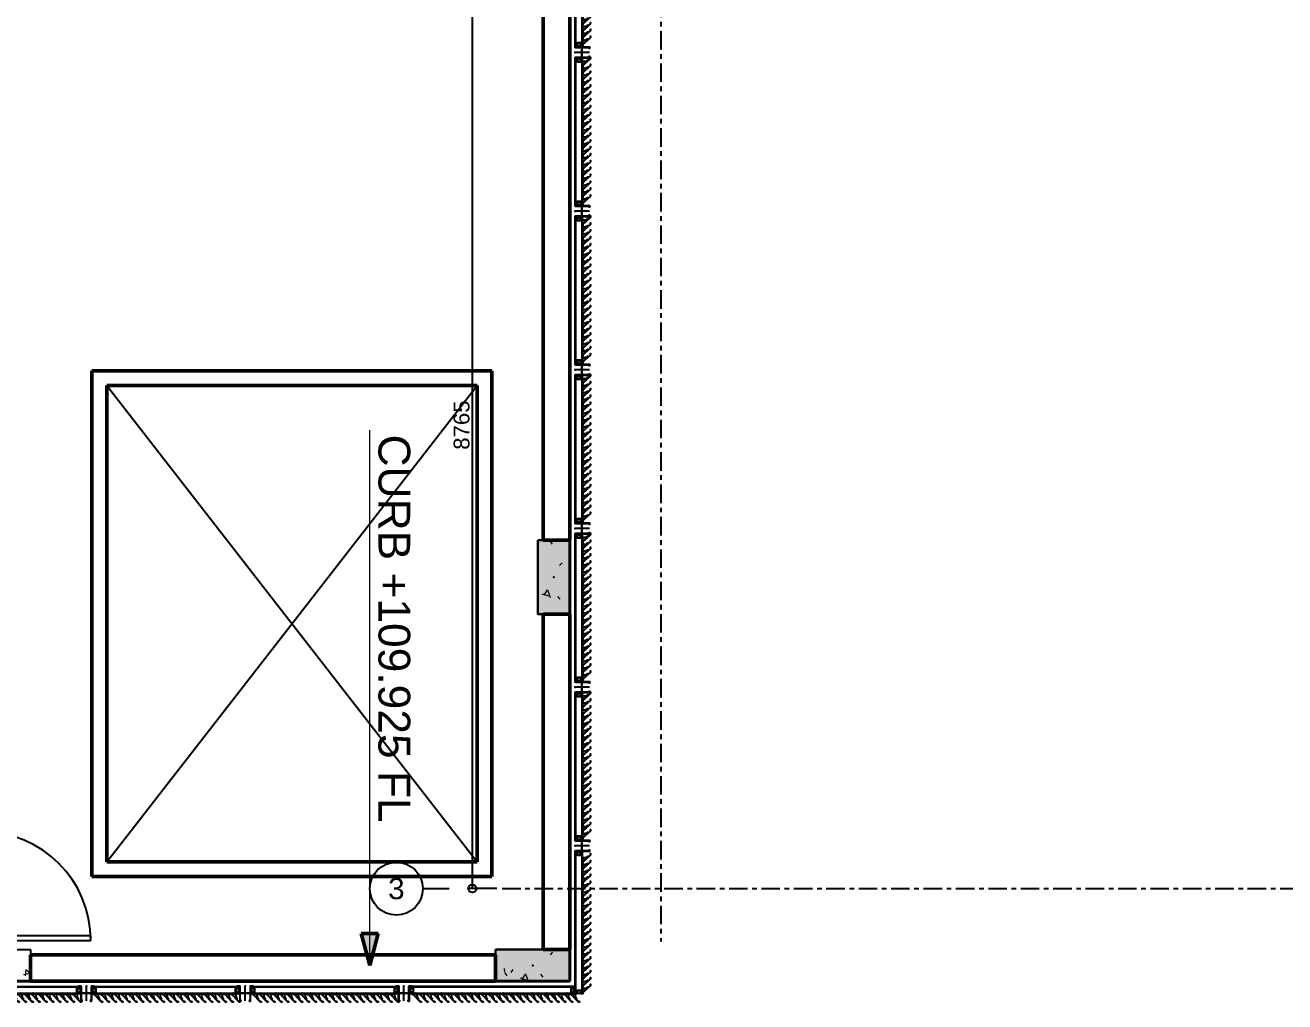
# Model space of a CAD drawing. Header units: millimetres. Extents: x -1379 to 1385823, y -4884429 to 548763.
# Drawn here: x 727274 to 739176, y -2321104 to -2311871 of the extents above; entities that cross this region are included whole.
import ezdxf
from ezdxf.enums import TextEntityAlignment as Align

# ---------------------------------------------------------------- set-up
doc = ezdxf.new("R2010")
doc.units = ezdxf.units.MM
doc.set_wipeout_variables(frame=1)
doc.linetypes.add('CENTER', pattern=[50.8, 31.75, -6.35, 6.35, -6.35])
doc.linetypes.add('TA_GL_000.70000', pattern=[1.925, 0.7, -0.175, 0.175, -0.175, 0.7])
for name, color, linetype in [('000 - 0_SYM_DWG_GRID-BUBBLE_MAIN_COLOR_6', 7, 'Continuous'), ('000 - 0_SYM_DWG_GRIDLINE_MAIN_COLOR_251', 7, 'Continuous'), ('000 - 0_SYM_DWG_SLOPE-SYM_TEXT_COLOR_3', 7, 'Continuous'), ('000 - CONCRETE_COL_CUT_COLOR_5', 7, 'Continuous'), ('000 - CONCRETE_COL_HATCH_', 7, 'Continuous'), ('000 - CONCRETE_EX_BUILDING_MAIN_COLOR_1', 7, 'Continuous'), ('000 - CONCRETE_PRECAST_CUT_COLOR_4', 7, 'Continuous'), ('000 - D I M', 7, 'Continuous'), ('000 - EXISTING_COLUMN_CUT_COLOR_5', 7, 'Continuous'), ('000 - GRID', 7, 'CENTER'), ('010 - ASPG_ACCESSORIES_MAIN_COLOR_1', 7, 'Continuous'), ('010 - ASPG_EXTR_DEF_SUB', 7, 'Continuous'), ('010 - ASPG_EXTR_MAIN_COLOR_2', 7, 'Continuous'), ('010 - ASPG_FASTERN_DEF_SUB', 7, 'Continuous'), ('010 - ASPG_FRAMING_CUT_COLOR_4', 7, 'Continuous'), ('010 - ASPG_FRAMING_DEF_SUB', 7, 'Continuous'), ('010 - ASPG_FRAMING_HATCH_', 7, 'Continuous'), ('010 - ASPG_FRAMING_MAIN_COLOR_2', 7, 'Continuous'), ('010 - ASPG_FRAMING_SUB_COLOR_2', 7, 'Continuous'), ('010 - ASPG_FRAMING_WIPEOUT_', 7, 'Continuous'), ('BOLT & SCREW', 7, 'Continuous'), ('Center Line', 7, 'CENTER')]:
    doc.layers.add(name, color=color, linetype=linetype)
for name, color, linetype, lineweight in [('12-GRID', 7, 'CENTER', 13), ('_ _ A-DETL-OPENING', 7, 'Continuous', 25), ('A-COLS-E', 7, 'Continuous', 35), ('A-DOOR-E', 7, 'Continuous', 35), ('A-FLOR-E', 7, 'Continuous', 35), ('G-ANNO-SPOR', 7, 'Continuous', 9), ('SCREW', 7, 'Continuous', 5), ('WALL-E', 7, 'Continuous', 50)]:
    doc.layers.add(name, color=color, linetype=linetype, lineweight=lineweight)
doc.styles.add('ARIAL', font='arial.ttf')
doc.styles.add('Arial_2', font='arial.ttf', dxfattribs={"height": 3})
doc.styles.add('FAMELINE_FOR_CKST', font='arial.ttf')
doc.styles.add('TA', font='', dxfattribs={"height": 4.5})
doc.styles.get('TA').set_extended_font_data('Cordia New')
doc.dimstyles.new('FAMELINE-CKST_C-C', dxfattribs={"dimtxt": 0.3, "dimasz": 0.15, "dimexe": 0.1, "dimexo": 0.1, "dimgap": 0.05, "dimtad": 1, "dimzin": 0, "dimdsep": 46, "dimtxsty": 'FAMELINE_FOR_CKST', "dimblk": 'ORIGIN', "dimblk1": 'ORIGIN', "dimblk2": 'ORIGIN', "dimsah": 1, "dimcen": 0.1, "dimdle": 0.1, "dimclrd": 7, "dimclre": 7, "dimclrt": 7, "dimadec": 0, "dimazin": 0, "dimtfac": 1, "dimtix": 1, "dimtmove": 2, "dimatfit": 3, "dimfxl": 1, "dimtolj": 1, "dimtzin": 0, "dimlwd": -1, "dimlwe": -1, "dimarcsym": 0})
pattern_1 = [(270, (1257419.24324, -520041.6224), (0.65495992507, -1.1344238721), [0.7562825814, -1.5125651628]), (30, (1257419.24324, -520041.6224), (0.65495992936, 1.1344238696), [0.7562825814, -1.5125651628]), (330, (1257419.24324, -520041.6224), (1.30991985442, -2.48e-09), [-1.5125651628, 0.7562825814])]
pattern_2 = [(315, (1257419.4929, -520021.6224), (1.3369313545, 1.3369313545), []), (45, (1257419.4929, -520021.6224), (-1.3369313545, 1.3369313545), [])]
pattern_3 = [(270, (1257419.4425, -520043.9224), (0.65495992507, -1.1344238721), [0.7562825814, -1.5125651628]), (30, (1257419.4425, -520043.9224), (0.65495992936, 1.1344238696), [0.7562825814, -1.5125651628]), (330, (1257419.4425, -520043.9224), (1.30991985442, -2.48e-09), [-1.5125651628, 0.7562825814])]
pattern_4 = [(315, (1257419.1929, -520023.9224), (1.3369313545, 1.3369313545), []), (45, (1257419.1929, -520023.9224), (-1.3369313545, 1.3369313545), [])]

# ---------------------------------------------------------------- blocks, each defined once
blk = doc.blocks.new('DPA_Rectangular - 300 x 700mm-V4-IV01 - LOWER ROOF LEVEL PLAN')
at = {"layer": '000 - CONCRETE_COL_CUT_COLOR_5', "lineweight": 9}
h = blk.add_hatch(dxfattribs=at)
h.set_pattern_fill('FP_5', style=0, pattern_type=2)
h.set_pattern_definition([(140, (-2307850.5, -229406.46), (63.75582, 728.7365), [76.2, -838.2]), (85, (-2307850.5, -229406.5), (-764.2276, -140.97162), [60.96, -670.56]), (190.451, (-2307845.2, -229345.74), (-700.46675, 587.77), [64.76, -712.36]), (136.184, (-2308053.7, -229406.5), (168.17096, 1084.31624), [114.3, -1257.3]), (186.636, (-2308039.7, -229316.1), (-989.70985, 949.6099), [97.14, -1068.54]), (81.184, (-2308053.7, -229406.5), (-989.70115, 949.62055), [91.44, -1005.84]), (111, (-2308002.9, -229304.86), (409.06057, 606.45787), [76.2, -838.2]), (56, (-2308002.9, -229304.9), (-736.75292, 247.20834), [60.96, -670.56]), (161.451, (-2307968.8, -229254.3), (-327.68547, 853.66825), [64.76, -712.36]), (127.5, (-2307850.48, -229406.46), (-338.22012, 12.354693), [33.528, -628.904, 33.528, -1320.292]), (127.5, (-2307850.48, -229406.46), (-338.22012, 12.354693), [-695.96, -647.192, 33.528, -639.572]), (97.5, (-2307850.48, -229406.46), (-400.722127, 267.278874), [33.528, -354.584, 33.528, -870.204]), (97.5, (-2307850.48, -229406.46), (-400.722127, 267.278874), [-421.64, -613.664, 33.528, -223.012]), (57.5, (-2307850.48, -229633.03), (22.915345, 542.36333), [33.528, -220.472, 33.528, -1810.512]), (57.5, (-2307850.48, -229633.03), (22.915345, 542.36333), [-287.528, -758.952, 33.528, -1018.032]), (47.5, (-2307850.5, -229734.63), (-101.70711, 592.51696), [33.528, -296.672, 33.528, -1239.52]), (47.5, (-2307850.5, -229734.63), (-101.70711, 592.51696), [-363.728, -492.76, 33.528, -713.232])])
h.paths.add_polyline_path([(150, 350), (-150, 350), (-150, -350), (150, -350)])
at = {"layer": '000 - CONCRETE_COL_CUT_COLOR_5', "color": 7}
for p, q in [((-150, 350), (150, 350)), ((-150, -350), (-150, 350)), ((150, 350), (150, -350)), ((150, -350), (-150, -350))]:
    blk.add_line(p, q, dxfattribs=at)
blk = doc.blocks.new('DPA_DR-SG-SW-HR - D4_1100x2150 mm-5618247-IV01 - LOWER ROOF LEVEL PLAN')
at = {"layer": '000 - CONCRETE_EX_BUILDING_MAIN_COLOR_1', "color": 7}
for p, q in [((472, 1106.35), (472, 76.35)), ((515, 1106.35), (472, 1106.35)), ((515, 76.35), (515, 1106.35)), ((-515, 76.35), (-550, 76.35)), ((-550, 76.35), (-550, -23.65)), ((-515, 33.35), (-515, 76.35)), ((-500, 33.35), (-515, 33.35)), ((-500, -23.65), (-500, 33.35)), ((472, 76.35), (515, 76.35)), ((515, 33.35), (500, 33.35)), ((500, 33.35), (500, -23.65)), ((515, 76.35), (515, 33.35)), ((550, 76.35), (515, 76.35)), ((550, -23.65), (550, 76.35)), ((-550, -23.65), (-500, -23.65)), ((500, -23.65), (550, -23.65))]:
    blk.add_line(p, q, dxfattribs=at)
at = {"layer": '000 - CONCRETE_EX_BUILDING_MAIN_COLOR_1', "color": 7, "lineweight": 35}
for p, q in [((-550, -23.65), (-550, 76.35)), ((-550, 76.35), (-515, 76.35)), ((-515, 76.35), (-515, 33.35)), ((-515, 33.35), (-500, 33.35)), ((-500, 33.35), (-500, -23.65)), ((500, -23.65), (500, 33.35)), ((500, 33.35), (515, 33.35)), ((515, 33.35), (515, 76.35)), ((515, 76.35), (550, 76.35)), ((550, 76.35), (550, -23.65)), ((-500, -23.65), (-550, -23.65)), ((550, -23.65), (500, -23.65))]:
    blk.add_line(p, q, dxfattribs=at)
at = {"layer": '000 - CONCRETE_EX_BUILDING_MAIN_COLOR_1', "color": 7}
blk.add_arc((515, 76.35), 1030, 90, 180, dxfattribs=at)
blk = doc.blocks.new('DPA_Rectangular - 300 x 700mm-V8-IV01 - LOWER ROOF LEVEL PLAN')
at = {"layer": '000 - CONCRETE_COL_CUT_COLOR_5', "lineweight": 9}
h = blk.add_hatch(dxfattribs=at)
h.set_pattern_fill('FP_9', style=0, pattern_type=2)
h.set_pattern_definition([(50, (-233076.46, 2313145.5), (728.7365, -63.75582), [76.2, -838.2]), (355, (-233076.5, 2313145.5), (-140.97162, 764.2276), [60.96, -670.56]), (100.451, (-233015.74, 2313140.2), (587.77, 700.46675), [64.76, -712.36]), (46.184, (-233076.5, 2313348.7), (1084.31624, -168.17096), [114.3, -1257.3]), (96.636, (-232986.1, 2313334.7), (949.6099, 989.70985), [97.14, -1068.54]), (351.184, (-233076.5, 2313348.7), (949.62055, 989.70115), [91.44, -1005.84]), (21, (-232974.86, 2313297.9), (606.45787, -409.06057), [76.2, -838.2]), (326, (-232974.9, 2313297.9), (247.20834, 736.75292), [60.96, -670.56]), (71.451, (-232924.3, 2313263.8), (853.66825, 327.68547), [64.76, -712.36]), (37.5, (-233076.46, 2313145.48), (12.354693, 338.22012), [33.528, -628.904, 33.528, -1320.292]), (37.5, (-233076.46, 2313145.48), (12.354693, 338.22012), [-695.96, -647.192, 33.528, -639.572]), (7.5, (-233076.46, 2313145.48), (267.278874, 400.722127), [33.528, -354.584, 33.528, -870.204]), (7.5, (-233076.46, 2313145.48), (267.278874, 400.722127), [-421.64, -613.664, 33.528, -223.012]), (327.5, (-233303.03, 2313145.48), (542.36333, -22.915345), [33.528, -220.472, 33.528, -1810.512]), (327.5, (-233303.03, 2313145.48), (542.36333, -22.915345), [-287.528, -758.952, 33.528, -1018.032]), (317.5, (-233404.63, 2313145.5), (592.51696, 101.70711), [33.528, -296.672, 33.528, -1239.52]), (317.5, (-233404.63, 2313145.5), (592.51696, 101.70711), [-363.728, -492.76, 33.528, -713.232])])
h.paths.add_polyline_path([(150, -350), (150, 350), (-150, 350), (-150, -350)])
at = {"layer": '000 - CONCRETE_COL_CUT_COLOR_5', "color": 7}
for p, q in [((-150, 350), (150, 350)), ((-150, -350), (-150, 350)), ((150, 350), (150, -350)), ((150, -350), (-150, -350))]:
    blk.add_line(p, q, dxfattribs=at)
blk = doc.blocks.new('DPA_Rectangular - 300 x 700mm-V9-IV01 - LOWER ROOF LEVEL PLAN')
at = {"layer": '000 - CONCRETE_COL_CUT_COLOR_5', "lineweight": 9}
h = blk.add_hatch(dxfattribs=at)
h.set_pattern_fill('FP_10', style=0, pattern_type=2)
h.set_pattern_definition([(50, (-233076.46, 2308050.5), (728.7365, -63.75582), [76.2, -838.2]), (355, (-233076.5, 2308050.5), (-140.97162, 764.2276), [60.96, -670.56]), (100.451, (-233015.74, 2308045.2), (587.77, 700.46675), [64.76, -712.36]), (46.184, (-233076.5, 2308253.7), (1084.31624, -168.17096), [114.3, -1257.3]), (96.636, (-232986.1, 2308239.7), (949.6099, 989.70985), [97.14, -1068.54]), (351.184, (-233076.5, 2308253.7), (949.62055, 989.70115), [91.44, -1005.84]), (21, (-232974.86, 2308202.9), (606.45787, -409.06057), [76.2, -838.2]), (326, (-232974.9, 2308202.9), (247.20834, 736.75292), [60.96, -670.56]), (71.451, (-232924.3, 2308168.8), (853.66825, 327.68547), [64.76, -712.36]), (37.5, (-233076.46, 2308050.48), (12.354693, 338.22012), [33.528, -628.904, 33.528, -1320.292]), (37.5, (-233076.46, 2308050.48), (12.354693, 338.22012), [-695.96, -647.192, 33.528, -639.572]), (7.5, (-233076.46, 2308050.48), (267.278874, 400.722127), [33.528, -354.584, 33.528, -870.204]), (7.5, (-233076.46, 2308050.48), (267.278874, 400.722127), [-421.64, -613.664, 33.528, -223.012]), (327.5, (-233303.03, 2308050.48), (542.36333, -22.915345), [33.528, -220.472, 33.528, -1810.512]), (327.5, (-233303.03, 2308050.48), (542.36333, -22.915345), [-287.528, -758.952, 33.528, -1018.032]), (317.5, (-233404.63, 2308050.5), (592.51696, 101.70711), [33.528, -296.672, 33.528, -1239.52]), (317.5, (-233404.63, 2308050.5), (592.51696, 101.70711), [-363.728, -492.76, 33.528, -713.232])])
h.paths.add_polyline_path([(150, -350), (150, 350), (-150, 350), (-150, -350)])
at = {"layer": '000 - CONCRETE_COL_CUT_COLOR_5', "color": 7}
for p, q in [((-150, 350), (150, 350)), ((-150, -350), (-150, 350)), ((150, 350), (150, -350)), ((150, -350), (-150, -350))]:
    blk.add_line(p, q, dxfattribs=at)
blk = doc.blocks.new('*U2581')
at = {"layer": '000 - CONCRETE_COL_HATCH_'}
h = blk.add_hatch(dxfattribs=at)
h.set_pattern_fill('AR-CONC', scale=0.5)
h.set_pattern_definition([(50, (-3e-14, -2e-14), (3.5863, -0.31376), [0.375, -4.125]), (355, (-3e-14, -2e-14), (-0.693757, 3.76096), [0.3, -3.3]), (100.4514, (0.299, -0.026), (2.892544, 3.4472), [0.3187, -3.50571]), (46.1842, (-3e-14, 1), (5.336207, -0.827596), [0.5625, -6.1875]), (96.6356, (0.4447, 0.931), (4.67331, 4.87059), [0.47805, -5.25857]), (351.1842, (-3e-14, 1), (4.67331, 4.87059), [0.45, -4.95]), (21, (0.5, 0.75), (2.984535, -2.013094), [0.375, -4.125]), (326, (0.5, 0.75), (1.216577, 3.62575), [0.3, -3.3]), (71.4514, (0.7487, 0.5822), (4.201112, 1.612656), [0.3187, -3.50571]), (37.5, (-3e-14, -2e-14), (0.0607993, 1.6644693), [0, -3.26, 0, -3.35, 0, -3.3125]), (7.5, (-3e-14, -2e-14), (1.315348, 1.9720586), [0, -1.91, 0, -3.185, 0, -1.2625]), (327.5, (-1.115, -2e-14), (2.669112, -0.1127744), [0, -1.25, 0, -3.9, 0, -5.175]), (317.5, (-1.615, -2e-14), (2.915931, 0.500525), [0, -1.625, 0, -2.59, 0, -3.675])])
h.paths.add_polyline_path([(-150, -350), (150, -350), (150, 350), (-150, 350)])
at = {"color": 7}
blk.add_point((0, 0), dxfattribs=at)
at = {"layer": '000 - EXISTING_COLUMN_CUT_COLOR_5', "color": 7}
blk.add_lwpolyline([(-150, -350), (150, -350), (150, 350), (-150, 350)], close=True, dxfattribs=at)
blk = doc.blocks.new('*U2582')
at = {"layer": '000 - CONCRETE_COL_HATCH_'}
h = blk.add_hatch(dxfattribs=at)
h.set_pattern_fill('AR-CONC', scale=0.5)
h.set_pattern_definition([(50, (0, 6e-15), (3.5863, -0.31376), [0.375, -4.125]), (355, (0, 6e-15), (-0.693757, 3.76096), [0.3, -3.3]), (100.4514, (0.299, -0.026), (2.892544, 3.4472), [0.3187, -3.50571]), (46.1842, (0, 1), (5.336207, -0.827596), [0.5625, -6.1875]), (96.6356, (0.4447, 0.931), (4.67331, 4.87059), [0.47805, -5.25857]), (351.1842, (0, 1), (4.67331, 4.87059), [0.45, -4.95]), (21, (0.5, 0.75), (2.984535, -2.013094), [0.375, -4.125]), (326, (0.5, 0.75), (1.216577, 3.62575), [0.3, -3.3]), (71.4514, (0.7487, 0.5822), (4.201112, 1.612656), [0.3187, -3.50571]), (37.5, (0, 6e-15), (0.0607993, 1.6644693), [0, -3.26, 0, -3.35, 0, -3.3125]), (7.5, (0, 6e-15), (1.315348, 1.9720586), [0, -1.91, 0, -3.185, 0, -1.2625]), (327.5, (-1.115, 6e-15), (2.669112, -0.1127744), [0, -1.25, 0, -3.9, 0, -5.175]), (317.5, (-1.615, 6e-15), (2.915931, 0.500525), [0, -1.625, 0, -2.59, 0, -3.675])])
h.paths.add_polyline_path([(-350, -150), (350, -150), (350, 150), (-350, 150)])
at = {"color": 7}
blk.add_point((0, 0), dxfattribs=at)
at = {"layer": '000 - EXISTING_COLUMN_CUT_COLOR_5', "color": 7}
blk.add_lwpolyline([(-350, -150), (350, -150), (350, 150), (-350, 150)], close=True, dxfattribs=at)
blk = doc.blocks.new('C-1-IV01_REV00_20260605-145550_LOPF_EX')
at = {"layer": 'G-ANNO-SPOR', "lineweight": 50}
blk.add_hatch(color=7, dxfattribs=at).paths.add_polyline_path([(16295, -2899), (15995, -2979), (15995, -2819)])
at = {"layer": '_ _ A-DETL-OPENING', "color": 7}
for p, q in [((15315, -5385), (10815, -1885)), ((10815, -5385), (15315, -1885))]:
    blk.add_line(p, q, dxfattribs=at)
at = {"layer": 'A-FLOR-E', "color": 7}
for p, q in [((365, -1010), (16445, -1010)), ((16445, -1010), (365, -1010)), ((16445, -1010), (16445, -6705)), ((16445, -6705), (16445, -1010)), ((12275, -1260), (5625, -1260)), ((16145, -1260), (12975, -1260)), ((10675, -5525), (10675, -1745)), ((10675, -1745), (15455, -1745)), ((15455, -1745), (15455, -5525)), ((16195, -6105), (16195, -1710)), ((15315, -1885), (10815, -1885)), ((10815, -1885), (10815, -5385)), ((10815, -1885), (15315, -1885)), ((10815, -5385), (10815, -1885)), ((15315, -5385), (15315, -1885)), ((15315, -1885), (15315, -5385)), ((10815, -5385), (15315, -5385)), ((15315, -5385), (10815, -5385)), ((15455, -5525), (10675, -5525))]:
    blk.add_line(p, q, dxfattribs=at)
at = {"layer": 'G-ANNO-SPOR', "color": 7, "lineweight": 50}
for p, q in [((15995, -2979), (15995, -2819)), ((15995, -2819), (16295, -2899)), ((16295, -2899), (15995, -2979))]:
    blk.add_line(p, q, dxfattribs=at)
at = {"layer": 'G-ANNO-SPOR', "color": 7}
blk.add_line((16295, -2899), (11235, -2899), dxfattribs=at)
at = {"layer": 'WALL-E', "color": 7}
for p, q in [((12275, -1010), (5625, -1010)), ((5625, -1010), (12275, -1010)), ((12275, -1010), (12275, -1260)), ((12275, -1260), (12275, -1010)), ((16145, -1010), (12975, -1010)), ((12975, -1010), (16145, -1010)), ((12975, -1260), (12975, -1010)), ((12975, -1260), (12975, -1010)), ((16145, -1010), (16145, -1260)), ((16145, -1260), (16145, -1010)), ((12275, -1260), (5625, -1260)), ((5625, -1260), (12275, -1260)), ((16145, -1260), (12975, -1260)), ((12975, -1260), (16145, -1260)), ((10675, -1745), (10675, -5525)), ((10675, -5525), (10675, -1745)), ((10675, -1745), (10815, -1745)), ((10815, -1745), (10675, -1745)), ((15455, -1745), (10815, -1745)), ((10815, -1745), (15455, -1745)), ((15455, -1745), (15455, -1885)), ((15455, -1885), (15455, -1745)), ((16195, -6105), (16195, -1710)), ((16195, -1710), (16195, -6105)), ((16195, -1710), (16445, -1710)), ((16195, -1710), (16445, -1710)), ((16445, -6105), (16445, -1710)), ((16445, -1710), (16445, -6105)), ((10815, -1885), (10815, -5385)), ((10815, -5385), (10815, -1885)), ((15315, -1885), (10815, -1885)), ((10815, -1885), (15315, -1885)), ((15315, -1885), (15315, -5385)), ((15315, -5385), (15315, -1885)), ((15455, -1885), (15455, -5525)), ((15455, -5525), (15455, -1885)), ((15315, -5385), (10815, -5385)), ((10815, -5385), (15315, -5385)), ((10815, -5525), (10675, -5525)), ((10675, -5525), (10815, -5525)), ((15315, -5525), (10815, -5525)), ((10815, -5525), (15315, -5525)), ((15455, -5525), (15315, -5525)), ((15315, -5525), (15455, -5525)), ((16445, -6105), (16195, -6105)), ((16195, -6105), (16445, -6105))]:
    blk.add_line(p, q, dxfattribs=at)
at = {"layer": '000 - CONCRETE_PRECAST_CUT_COLOR_4', "color": 7}
for name, p in [('*U2582', (12625, -1160)), ('*U2581', (16295, -1360))]:
    blk.add_blockref(name, p, dxfattribs=at)
at = {"layer": 'A-COLS-E', "color": 7, "rotation": 270}
blk.add_blockref('DPA_Rectangular - 300 x 700mm-V4-IV01 - LOWER ROOF LEVEL PLAN', (12625, -1160), dxfattribs=at)
at = {"layer": 'A-COLS-E', "color": 7}
for name, p in [('DPA_Rectangular - 300 x 700mm-V9-IV01 - LOWER ROOF LEVEL PLAN', (16295, -1360)), ('DPA_Rectangular - 300 x 700mm-V8-IV01 - LOWER ROOF LEVEL PLAN', (16295, -6455))]:
    blk.add_blockref(name, p, dxfattribs=at)
at = {"layer": 'A-DOOR-E', "color": 7}
blk.add_blockref('DPA_DR-SG-SW-HR - D4_1100x2150 mm-5618247-IV01 - LOWER ROOF LEVEL PLAN', (15545, -6641), dxfattribs=at)
at = {"layer": 'G-ANNO-SPOR', "color": 7, "insert": (14946, -2517), "char_height": 300, "width": 4381.48, "attachment_point": 3, "line_spacing_factor": 0.941778, "style": 'Arial_2'}
blk.add_mtext('CURB +109.925 FL', dxfattribs=at)
blk = doc.blocks.new('*U3530')
at = {"layer": '12-GRID', "color": 7, "linetype": 'CENTER'}
for p, q in [((0, -6), (0, 2)), ((-4, -2), (4, -2))]:
    blk.add_line(p, q, dxfattribs=at)
at = {"layer": 'BOLT & SCREW', "color": 7}
for p, q in [((-1, -2), (-2, -2)), ((-1, -2), (-2, -2)), ((0, -2), (-1, -2)), ((0, -2), (-1, -2)), ((0, -1), (0, 0)), ((0, -1), (0, 0)), ((0, -2), (0, -1)), ((0, -2), (0, -1)), ((0, -2), (1, -2)), ((0, -3), (0, -2)), ((0, -2), (0, -3)), ((0, -2), (1, -2)), ((0, -3), (0, -4)), ((0, -3), (0, -4)), ((1, -2), (2, -2)), ((1, -2), (2, -2))]:
    blk.add_line(p, q, dxfattribs=at)
for points in [[(-2, -2), (-1, -2, 0.414214), (0, -1), (0, 0), (0, 0), (0, -1, 0.414214), (1, -2), (2, -2), (2, -2), (1, -2, 0.414214), (0, -3), (0, -4), (0, -4), (0, -3, 0.414214), (-1, -2), (-2, -2)], [(0, -2, -0.414214), (0, -2), (1, -2), (1, -2), (0, -2, -0.414214), (0, -2), (0, -1), (0, -1), (0, -2, -0.414214), (0, -2), (-1, -2), (-1, -2), (0, -2, -0.414214), (0, -2), (0, -3), (0, -3)]]:
    blk.add_lwpolyline(points, format="xyb", close=True, dxfattribs=at)
blk.add_circle((0, -2), 3.5, dxfattribs=at)
blk = doc.blocks.new('000_ASPG_TYP_FILES_20260218-010703_FRAME_EXTR_')
at = {"layer": '010 - ASPG_FRAMING_HATCH_'}
h = blk.add_hatch(dxfattribs=at)
h.set_pattern_fill('ANSI32', scale=0.1, angle=180)
edge = h.paths.add_edge_path()
edge.add_line((2, 16), (2, 2))
edge.add_line((2, 2), (40, 2))
edge.add_arc((40, 2), 0.3, 0, 90, ccw=False)
edge.add_line((40, 2), (40, 0))
edge.add_arc((40, 0), 0.3, -90, 0, ccw=False)
edge.add_line((40, 0), (0, 0))
edge.add_arc((0, 0), 0.3, 180, 270, ccw=False)
edge.add_line((0, 0), (0, 18))
edge.add_arc((0, 18), 0.3, 90, 180, ccw=False)
edge.add_line((0, 18), (23, 18))
edge.add_arc((23, 19), 0.5, 270, 380.2095)
edge.add_arc((26, 20), 3.35, 182.0638, 200.2095, ccw=False)
edge.add_arc((24, 20), 0.76, 2.0638, 182.0638, ccw=False)
edge.add_arc((26, 20), 1.83, 182.0638, 447.9362)
edge.add_arc((26, 22), 0.76, 87.9362, 267.9362, ccw=False)
edge.add_arc((26, 20), 3.35, 69.7905, 87.9362, ccw=False)
edge.add_arc((27, 23), 0.5, 249.7905, 360)
edge.add_line((28, 23), (28, 27))
edge.add_line((28, 27), (28, 27))
edge.add_line((28, 27), (28, 28))
edge.add_line((28, 28), (28, 39))
edge.add_line((28, 39), (28, 39))
edge.add_line((28, 39), (28, 40))
edge.add_line((28, 40), (28, 43))
edge.add_arc((27, 43), 0.5, 0, 110.2095)
edge.add_arc((26, 46), 3.35, 272.0638, 290.2095, ccw=False)
edge.add_arc((26, 44), 0.76, 92.0638, 272.0638, ccw=False)
edge.add_arc((26, 46), 1.83, 272.0638, 537.9362)
edge.add_arc((24, 47), 0.76, 177.9362, 357.9362, ccw=False)
edge.add_arc((26, 46), 3.35, 159.7905, 177.9362, ccw=False)
edge.add_arc((23, 48), 0.5, 339.7905, 450)
edge.add_line((23, 48), (0, 48))
edge.add_arc((0, 49), 0.3, 180, 270, ccw=False)
edge.add_line((0, 49), (0, 60))
edge.add_arc((0, 60), 0.3, 90, 180, ccw=False)
edge.add_line((0, 60), (5, 60))
edge.add_line((5, 60), (5, 65))
edge.add_arc((5, 65), 0.3, 90, 180, ccw=False)
edge.add_line((5, 65), (30, 65))
edge.add_line((30, 65), (30, 64))
edge.add_arc((30, 64), 0.3, -90, 0, ccw=False)
edge.add_line((30, 63), (7, 63))
edge.add_arc((7, 63), 0.3, 90, 180)
edge.add_line((7, 63), (7, 58))
edge.add_line((7, 58), (2, 58))
edge.add_arc((2, 58), 0.3, 90, 180)
edge.add_line((2, 58), (2, 51))
edge.add_arc((2, 51), 0.3, 180, 270)
edge.add_line((2, 50), (30, 50))
edge.add_arc((30, 50), 0.3, 0, 90, ccw=False)
edge.add_line((30, 50), (30, 27))
edge.add_line((30, 27), (30, 16))
edge.add_arc((30, 16), 0.3, -90, 0, ccw=False)
edge.add_line((30, 16), (2, 16))
at = {"layer": '010 - ASPG_FRAMING_CUT_COLOR_4', "color": 7}
blk.add_lwpolyline([(2, 16), (2, 2), (40, 2, -0.414214), (40, 2), (40, 0, -0.414214), (40, 0), (0, 0, -0.414214), (0, 0), (0, 18, -0.414214), (0, 18), (23, 18, 0.52173), (23, 19, -0.079342), (23, 20, -1), (24, 20, 2.296346), (26, 22, -1), (26, 23, -0.079342), (27, 23, 0.52173), (28, 23), (28, 27), (28, 27), (28, 28), (28, 39), (28, 39), (28, 40), (28, 43, 0.52173), (27, 43, -0.079342), (26, 43, -1), (26, 45, 2.296346), (24, 47, -1), (23, 47, -0.079342), (23, 48, 0.52173), (23, 48), (0, 48, -0.414214), (0, 49), (0, 60, -0.414214), (0, 60), (5, 60), (5, 65, -0.414214), (5, 65), (30, 65), (30, 64, -0.414214), (30, 63), (7, 63, 0.414214), (7, 63), (7, 58), (2, 58, 0.414214), (2, 58), (2, 51, 0.414214), (2, 50), (30, 50, -0.414214), (30, 50), (30, 27), (30, 16, -0.414214), (30, 16)], format="xyb", close=True, dxfattribs=at)
at = {"color": 7}
for p in [(26, 48), (26, 22)]:
    blk.add_blockref('*U3530', p, dxfattribs=at)
blk = doc.blocks.new('*U3143')
at = {"layer": '010 - ASPG_FRAMING_HATCH_', "transparency": 33554585}
h = blk.add_hatch(dxfattribs=at)
h.set_pattern_fill('ANSI32', scale=0.25)
edge = h.paths.add_edge_path()
edge.add_line((2, -50), (2, -75))
edge.add_line((2, -75), (0, -75))
edge.add_line((0, -75), (0, -49))
edge.add_arc((1, -49), 1, 90, 180, ccw=False)
edge.add_line((1, -48), (63, -48))
edge.add_arc((63, -47), 1, 270, 360)
edge.add_line((64, -47), (64, 47))
edge.add_arc((63, 47), 1, 0, 90)
edge.add_line((63, 48), (1, 48))
edge.add_arc((1, 49), 1, 180, 270, ccw=False)
edge.add_line((0, 49), (0, 75))
edge.add_line((0, 75), (2, 75))
edge.add_line((2, 75), (2, 50))
edge.add_line((2, 50), (141, 50))
edge.add_line((141, 50), (141, 41))
edge.add_arc((140, 41), 1, 270, 360, ccw=False)
edge.add_line((140, 40), (132, 40))
edge.add_arc((132, 41), 1, 180, 270, ccw=False)
edge.add_line((131, 41), (131, 47))
edge.add_arc((130, 47), 1, 0, 90)
edge.add_line((130, 48), (67, 48))
edge.add_arc((67, 47), 1, 90, 180)
edge.add_line((66, 47), (66, -47))
edge.add_arc((67, -47), 1, 180, 270)
edge.add_line((67, -48), (130, -48))
edge.add_arc((130, -47), 1, 270, 360)
edge.add_line((131, -47), (131, -41))
edge.add_arc((132, -41), 1, 90, 180, ccw=False)
edge.add_line((132, -40), (140, -40))
edge.add_arc((140, -41), 1, 0, 90, ccw=False)
edge.add_line((141, -41), (141, -50))
edge.add_line((141, -50), (2, -50))
h.paths.add_polyline_path([(139, 48), (139, 42), (133, 42), (133, 48)], flags=16)
h.paths.add_polyline_path([(139, -48), (139, -42), (133, -42), (133, -48)], flags=16)
at = {"layer": '010 - ASPG_FRAMING_HATCH_'}
h = blk.add_hatch(dxfattribs=at)
h.set_pattern_fill('ANSI37', scale=0.595498, angle=-90)
h.set_pattern_definition(pattern_4)
edge = h.paths.add_edge_path()
edge.add_ellipse((12, 55), major_axis=(0, -5), ratio=0.644482, start_angle=180, end_angle=360, ccw=False)
edge.add_line((12, 60), (2, 60))
edge.add_arc((-8, 55), 11.1, -26.7963, 26.7963, ccw=False)
edge.add_line((2, 50), (12, 50))
h = blk.add_hatch(dxfattribs=at)
h.set_pattern_fill('HONEY', scale=0.238199, angle=-90)
h.set_pattern_definition(pattern_3)
edge = h.paths.add_edge_path()
edge.add_ellipse((12, 55), major_axis=(0, -5), ratio=0.644482, start_angle=0, end_angle=360, ccw=False)
h = blk.add_hatch(dxfattribs=at)
h.set_pattern_fill('HONEY', scale=0.238199, angle=-90)
h.set_pattern_definition(pattern_1)
edge = h.paths.add_edge_path()
edge.add_ellipse((58, 55), major_axis=(0, -5), ratio=0.644482, start_angle=0, end_angle=360)
h = blk.add_hatch(dxfattribs=at)
h.set_pattern_fill('ANSI37', scale=0.595498, angle=-90)
h.set_pattern_definition(pattern_2)
edge = h.paths.add_edge_path()
edge.add_ellipse((58, 55), major_axis=(0, -5), ratio=0.644482, start_angle=0, end_angle=180)
edge.add_line((58, 60), (62, 60))
edge.add_arc((62, 60), 0.3, -90, 0)
edge.add_line((62, 60), (62, 61))
edge.add_line((62, 61), (62, 62))
edge.add_line((62, 62), (62, 62))
edge.add_line((62, 62), (62, 63))
edge.add_line((62, 63), (62, 63))
edge.add_line((62, 63), (62, 64))
edge.add_line((62, 64), (62, 64))
edge.add_line((62, 64), (62, 65))
edge.add_line((62, 65), (63, 65))
edge.add_line((63, 65), (64, 66))
edge.add_line((64, 66), (64, 65))
edge.add_line((64, 65), (65, 66))
edge.add_line((65, 66), (65, 65))
edge.add_line((65, 65), (66, 66))
edge.add_line((66, 66), (66, 65))
edge.add_line((66, 65), (67, 65))
edge.add_arc((67, 65), 0.3, -90, 0)
edge.add_line((67, 65), (67, 60))
edge.add_arc((77, 55), 11.1, 153.2037, 206.7963)
edge.add_line((67, 50), (58, 50))
h = blk.add_hatch(dxfattribs=at)
h.set_pattern_fill('ANSI37', scale=0.595498, angle=-90)
h.set_pattern_definition(pattern_4)
edge = h.paths.add_edge_path()
edge.add_ellipse((12, -55), major_axis=(0, 5), ratio=0.644482, start_angle=0, end_angle=180)
edge.add_line((12, -60), (2, -60))
edge.add_arc((-8, -55), 11.1, 333.2037, 386.7963)
edge.add_line((2, -50), (12, -50))
h = blk.add_hatch(dxfattribs=at)
h.set_pattern_fill('HONEY', scale=0.238199, angle=-90)
h.set_pattern_definition(pattern_3)
edge = h.paths.add_edge_path()
edge.add_ellipse((12, -55), major_axis=(0, 5), ratio=0.644482, start_angle=0, end_angle=360)
h = blk.add_hatch(dxfattribs=at)
h.set_pattern_fill('HONEY', scale=0.238199, angle=-90)
h.set_pattern_definition(pattern_1)
edge = h.paths.add_edge_path()
edge.add_ellipse((58, -55), major_axis=(0, 5), ratio=0.644482, start_angle=0, end_angle=360, ccw=False)
h = blk.add_hatch(dxfattribs=at)
h.set_pattern_fill('ANSI37', scale=0.595498, angle=-90)
h.set_pattern_definition(pattern_2)
edge = h.paths.add_edge_path()
edge.add_ellipse((58, -55), major_axis=(0, 5), ratio=0.644482, start_angle=180, end_angle=360, ccw=False)
edge.add_line((58, -60), (62, -60))
edge.add_arc((62, -60), 0.3, 360, 450, ccw=False)
edge.add_line((62, -60), (62, -61))
edge.add_line((62, -61), (62, -62))
edge.add_line((62, -62), (62, -62))
edge.add_line((62, -62), (62, -63))
edge.add_line((62, -63), (62, -63))
edge.add_line((62, -63), (62, -64))
edge.add_line((62, -64), (62, -64))
edge.add_line((62, -64), (62, -65))
edge.add_line((62, -65), (63, -65))
edge.add_line((63, -65), (64, -66))
edge.add_line((64, -66), (64, -65))
edge.add_line((64, -65), (65, -66))
edge.add_line((65, -66), (65, -65))
edge.add_line((65, -65), (66, -66))
edge.add_line((66, -66), (66, -65))
edge.add_line((66, -65), (67, -65))
edge.add_arc((67, -65), 0.3, 360, 450, ccw=False)
edge.add_line((67, -65), (67, -60))
edge.add_arc((77, -55), 11.1, 153.2037, 206.7963, ccw=False)
edge.add_line((67, -50), (58, -50))
at = {"layer": '010 - ASPG_FASTERN_DEF_SUB', "color": 7}
blk.add_point((0, 0), dxfattribs=at)
at = {"layer": '010 - ASPG_FRAMING_CUT_COLOR_4', "color": 7}
blk.add_lwpolyline([(2, -50), (2, -75), (0, -75), (0, -49, -0.414214), (1, -48), (63, -48, 0.414214), (64, -47), (64, 47, 0.414214), (63, 48), (1, 48, -0.414214), (0, 49), (0, 75), (2, 75), (2, 50), (141, 50), (141, 41, -0.414214), (140, 40), (132, 40, -0.414214), (131, 41), (131, 47, 0.414214), (130, 48), (67, 48, 0.414214), (66, 47), (66, -47, 0.414214), (67, -48), (130, -48, 0.414214), (131, -47), (131, -41, -0.414214), (132, -40), (140, -40, -0.414214), (141, -41), (141, -50)], format="xyb", close=True, dxfattribs=at)
for points in [[(139, 48), (139, 42), (133, 42), (133, 48)], [(139, -48), (139, -42), (133, -42), (133, -48)]]:
    blk.add_lwpolyline(points, close=True, dxfattribs=at)
at = {"layer": '010 - ASPG_FRAMING_DEF_SUB', "color": 7, "transparency": 33554508}
blk.add_line((136, 0), (-5, 0), dxfattribs=at)
at = {"layer": '010 - ASPG_FRAMING_DEF_SUB', "color": 7, "transparency": 33554457}
for points in [[(2, 50), (15, 50), (15, 60), (2, 60)], [(54, 50), (67, 50), (67, 66), (54, 66)], [(2, -50), (15, -50), (15, -60), (2, -60)], [(54, -50), (67, -50), (67, -66), (54, -66)]]:
    blk.add_lwpolyline(points, close=True, dxfattribs=at)
at = {"layer": '010 - ASPG_FRAMING_SUB_COLOR_2', "color": 7}
for points in [[(12, 50), (2, 50, 0.238199), (2, 60), (12, 60)], [(58, 50), (67, 50, -0.238199), (67, 60), (67, 65, -0.414214), (67, 65), (66, 65), (66, 66), (65, 65), (65, 66), (64, 65), (64, 66), (63, 65), (62, 65), (62, 64), (62, 64), (62, 63), (62, 63), (62, 62), (62, 62), (62, 61), (62, 60, -0.414214), (62, 60), (58, 60)], [(12, -50), (2, -50, -0.238199), (2, -60), (12, -60)], [(58, -50), (67, -50, 0.238199), (67, -60), (67, -65, 0.414214), (67, -65), (66, -65), (66, -66), (65, -65), (65, -66), (64, -65), (64, -66), (63, -65), (62, -65), (62, -64), (62, -64), (62, -63), (62, -63), (62, -62), (62, -62), (62, -61), (62, -60, 0.414214), (62, -60), (58, -60)]]:
    blk.add_lwpolyline(points, format="xyb", dxfattribs=at)
at = {"layer": '010 - ASPG_FRAMING_SUB_COLOR_2', "color": 7, "extrusion": (0, 0, -1)}
for centre, major_axis in [((12, 55), (0, -5)), ((58, -55), (0, 5))]:
    blk.add_ellipse(centre, major_axis=major_axis, ratio=0.644482, dxfattribs=at)
at = {"layer": '010 - ASPG_FRAMING_SUB_COLOR_2', "color": 7}
for centre, major_axis in [((58, 55), (0, -5)), ((12, -55), (0, 5))]:
    blk.add_ellipse(centre, major_axis=major_axis, ratio=0.644482, dxfattribs=at)
blk = doc.blocks.new('PZG35-9D5')
at = {"layer": 'Center Line', "color": 7}
blk.add_line((0, 4), (0, -11), dxfattribs=at)
at = {"layer": 'SCREW', "color": 7}
for p, q in [((-1, 0), (-1, -1)), ((1, 0), (1, -1)), ((-2, -1), (-1, -2)), ((-2, -1), (-1, -1)), ((-2, -1), (2, -1)), ((-2, -3), (2, -2)), ((-2, -3), (-1, -2)), ((-2, -3), (-1, -3)), ((-2, -4), (-1, -4)), ((-2, -4), (-1, -4)), ((-2, -4), (-1, -4)), ((-1, -1), (1, -1)), ((-1, -2), (1, -1)), ((-1, -2), (-1, -2)), ((-1, -2), (1, -2)), ((-1, -3), (-1, -4)), ((-1, -3), (1, -3)), ((-1, -4), (-1, -8)), ((-1, -4), (-1, -4)), ((-1, -4), (-1, -4)), ((0, -10), (-1, -8)), ((0, -10), (1, -8)), ((1, -1), (1, -2)), ((2, -1), (1, -1)), ((2, -1), (1, -1)), ((2, -2), (1, -2)), ((2, -2), (1, -3)), ((1, -3), (1, -3)), ((1, -3), (1, -3)), ((2, -4), (1, -3)), ((1, -4), (1, -4)), ((1, -4), (2, -4)), ((1, -4), (1, -4)), ((1, -5), (1, -4)), ((2, -5), (1, -4)), ((2, -4), (1, -4)), ((1, -5), (1, -8)), ((1, -5), (2, -5)), ((1, -5), (1, -5)), ((2, -5), (1, -5))]:
    blk.add_line(p, q, dxfattribs=at)
blk.add_lwpolyline([(0, -10), (1, -5), (1, -4, 0.417657), (0, -3, 0.108102), (-1, -4), (-1, -5)], format="xyb", dxfattribs=at)
blk = doc.blocks.new('*U3139')
at = {"layer": 'SCREW', "color": 7}
blk.add_lwpolyline([(3, 2, 0.09906), (1, 3), (1, 2), (-1, 2), (-1, 3, 0.09906), (-3, 2, 0.266588), (-4, 1), (-4, 0, 0.414214), (-3, 0), (3, 0, 0.414214), (3, 0), (3, 1, 0.266588)], format="xyb", close=True, dxfattribs=at)
blk.add_blockref('PZG35-9D5', (0, 0), dxfattribs=at)
blk = doc.blocks.new('*U3144')
at = {"color": 7}
blk.add_point((0, 0), dxfattribs=at)
at = {"layer": '010 - ASPG_ACCESSORIES_MAIN_COLOR_1', "color": 7}
blk.add_lwpolyline([(-40, -1, 0.414214), (-40, -1), (-40, -7, 0.57735), (-40, -8), (-37, -6, 0.767327), (-37, -5), (-38, -5, -0.414214), (-38, -5), (-38, -3, -0.414214), (-38, -3), (-32, -3, -0.388879), (-32, -3), (-32, -4, 0.388879), (-31, -5), (-30, -5, 0.414214), (-30, -4), (-30, -3, -0.414214), (-30, -3), (0, -3, -0.378969), (3, -5), (8, -43, 0.446593), (12, -45, -0.489802), (16, -49), (16, -49, -0.18248), (16, -50, -0.267949), (15, -50, 1.122115), (15, -52, 0.405004), (18, -49), (18, -49, 0.489805), (11, -43, -0.446597), (10, -42), (5, -1, 0.364176), (5, -1)], format="xyb", close=True, dxfattribs=at)
at = {"layer": '010 - ASPG_EXTR_DEF_SUB', "color": 7}
for p in [(-40, 0), (43, -77), (43, -77)]:
    blk.add_point(p, dxfattribs=at)
at = {"layer": '010 - ASPG_EXTR_MAIN_COLOR_2', "color": 7}
blk.add_lwpolyline([(11, -48), (11, -47), (12, -48), (12, -47, -0.535538), (14, -49, 0.991572), (16, -50, 1.157025), (9, -49, -0.688558), (8, -49), (-17, -22), (-32, -6), (-32, -3, 0.414312), (-33, -3), (-38, -3, 0.414116), (-38, -3), (-38, -4, 0.414214), (-38, -5), (-36, -5, -0.205895), (-36, -5), (33, -77), (43, -77, 0.668179), (43, -77), (41, -74, 0.668179), (40, -74), (40, -76), (34, -76), (12, -53, -0.558354), (12, -52, 0.766275), (12, -50, -0.438583), (11, -48)], format="xyb", close=True, dxfattribs=at)
at = {"layer": 'SCREW', "color": 7, "rotation": 180}
for p in [(-22, -2), (-8, -2)]:
    blk.add_blockref('*U3139', p, dxfattribs=at)
blk = doc.blocks.new('*U3052')
at = {"color": 7}
blk.add_wipeout([(1440, 4), (60, 4), (60, 69), (1440, 69)], dxfattribs=at).dxf.layer = '010 - ASPG_FRAMING_WIPEOUT_'
blk.add_point((60, 69), dxfattribs=at)
at = {"layer": '010 - ASPG_FRAMING_MAIN_COLOR_2', "color": 7}
blk.add_lwpolyline([(1410, 69), (90, 69), (90, 6), (1410, 6)], close=True, dxfattribs=at)
at = {"layer": '010 - ASPG_FRAMING_SUB_COLOR_2', "color": 7}
for points in [[(1440, 4), (60, 4), (60, 69), (1440, 69)], [(60, 2), (60, 4), (1440, 4), (1440, 2)]]:
    blk.add_lwpolyline(points, close=True, dxfattribs=at)
at = {"color": 7, "transparency": 33554559, "xscale": -1, "rotation": 270}
for p in [(0, 0), (1500, 0)]:
    blk.add_blockref('*U3143', p, dxfattribs=at)
at = {"color": 7, "rotation": 180}
for p in [(92, 69), (157, 69), (222, 69), (287, 69), (352, 69), (417, 69), (482, 69), (547, 69), (612, 69), (677, 69), (742, 69), (807, 69), (872, 69), (937, 69), (1002, 69), (1067, 69), (1132, 69), (1197, 69), (1262, 69), (1327, 69), (1392, 69)]:
    blk.add_blockref('*U3144', p, dxfattribs=at)
at = {"color": 7}
blk.add_blockref('000_ASPG_TYP_FILES_20260218-010703_FRAME_EXTR_', (60, 4), dxfattribs=at)
at = {"color": 7, "xscale": -1}
blk.add_blockref('000_ASPG_TYP_FILES_20260218-010703_FRAME_EXTR_', (1440, 4), dxfattribs=at)
blk = doc.blocks.new('*U1740')
at = {"color": 7}
blk.add_wipeout([(1610, 4), (60, 4), (60, 69), (1610, 69)], dxfattribs=at).dxf.layer = '010 - ASPG_FRAMING_WIPEOUT_'
blk.add_point((60, 69), dxfattribs=at)
at = {"layer": '010 - ASPG_FRAMING_MAIN_COLOR_2', "color": 7}
blk.add_lwpolyline([(1580, 69), (90, 69), (90, 6), (1580, 6)], close=True, dxfattribs=at)
at = {"layer": '010 - ASPG_FRAMING_SUB_COLOR_2', "color": 7}
for points in [[(1610, 4), (60, 4), (60, 69), (1610, 69)], [(60, 2), (60, 4), (1610, 4), (1610, 2)]]:
    blk.add_lwpolyline(points, close=True, dxfattribs=at)
at = {"color": 7, "transparency": 33554559, "xscale": -1, "rotation": 270}
blk.add_blockref('*U3143', (0, 0), dxfattribs=at)
at = {"color": 7, "xscale": -1, "rotation": 180}
for p in [(120, 69), (185, 69), (250, 69), (315, 69), (380, 69), (445, 69), (510, 69), (575, 69), (640, 69), (705, 69), (770, 69), (835, 69), (900, 69), (965, 69), (1030, 69), (1095, 69), (1160, 69), (1225, 69), (1290, 69), (1355, 69), (1420, 69), (1485, 69), (1550, 69), (1615, 69)]:
    blk.add_blockref('*U3144', p, dxfattribs=at)
at = {"color": 7}
blk.add_blockref('000_ASPG_TYP_FILES_20260218-010703_FRAME_EXTR_', (60, 4), dxfattribs=at)
at = {"color": 7, "xscale": -1}
blk.add_blockref('000_ASPG_TYP_FILES_20260218-010703_FRAME_EXTR_', (1610, 4), dxfattribs=at)
blk = doc.blocks.new('*U1261')
at = {"color": 7}
blk.add_wipeout([(1397, 4), (60, 4), (60, 69), (1397, 69)], dxfattribs=at).dxf.layer = '010 - ASPG_FRAMING_WIPEOUT_'
blk.add_point((60, 69), dxfattribs=at)
at = {"layer": '010 - ASPG_FRAMING_MAIN_COLOR_2', "color": 7}
blk.add_lwpolyline([(1367, 69), (90, 69), (90, 6), (1367, 6)], close=True, dxfattribs=at)
at = {"layer": '010 - ASPG_FRAMING_SUB_COLOR_2', "color": 7}
for points in [[(1397, 4), (60, 4), (60, 69), (1397, 69)], [(60, 2), (60, 4), (1397, 4), (1397, 2)]]:
    blk.add_lwpolyline(points, close=True, dxfattribs=at)
at = {"color": 7, "transparency": 33554559, "xscale": -1, "rotation": 270}
blk.add_blockref('*U3143', (0, 0), dxfattribs=at)
at = {"color": 7, "rotation": 180}
for p in [(120, 69), (185, 69), (250, 69), (315, 69), (380, 69), (445, 69), (510, 69), (575, 69), (640, 69), (705, 69), (770, 69), (835, 69), (900, 69), (965, 69), (1030, 69), (1095, 69), (1160, 69), (1225, 69), (1290, 69), (1355, 69)]:
    blk.add_blockref('*U3144', p, dxfattribs=at)
at = {"color": 7}
blk.add_blockref('000_ASPG_TYP_FILES_20260218-010703_FRAME_EXTR_', (60, 4), dxfattribs=at)
at = {"color": 7, "xscale": -1}
blk.add_blockref('000_ASPG_TYP_FILES_20260218-010703_FRAME_EXTR_', (1397, 4), dxfattribs=at)
blk = doc.blocks.new('C-1-IV01_REV00_20260605-140059_LOPF_ASPG')
at = {"color": 7}
blk.add_blockref('*U3052', (6165, -960), dxfattribs=at)
at = {"color": 7, "xscale": -1, "rotation": 270}
blk.add_blockref('*U1740', (16493, -2577), dxfattribs=at)
at = {"color": 7}
blk.add_blockref('*U3052', (7665, -960), dxfattribs=at)
at = {"color": 7, "rotation": 270}
blk.add_blockref('*U3052', (16493, -2577), dxfattribs=at)
at = {"color": 7}
blk.add_blockref('*U3052', (9165, -960), dxfattribs=at)
at = {"color": 7, "rotation": 270}
blk.add_blockref('*U3052', (16493, -4077), dxfattribs=at)
at = {"color": 7}
blk.add_blockref('*U3052', (10665, -960), dxfattribs=at)
at = {"color": 7, "rotation": 270}
blk.add_blockref('*U3052', (16493, -5577), dxfattribs=at)
at = {"color": 7}
blk.add_blockref('*U3052', (12165, -960), dxfattribs=at)
blk.add_blockref('*U3052', (13665, -960), dxfattribs=at)
blk.add_blockref('*U1261', (15165, -960), dxfattribs=at)
blk = doc.blocks.new('*U1926')
at = {"layer": '000 - 0_SYM_DWG_GRID-BUBBLE_MAIN_COLOR_6', "color": 7}
blk.add_line((22.4, 0), (17.4, 0), dxfattribs=at)
blk.add_circle((27.4, 0), 5, dxfattribs=at)
at = {"layer": '000 - 0_SYM_DWG_GRIDLINE_MAIN_COLOR_251', "color": 7, "linetype": 'ByBlock', "ltscale": 5}
blk.add_line((10, 0), (-321.4, 0), dxfattribs=at)
at = {"layer": '000 - 0_SYM_DWG_GRIDLINE_MAIN_COLOR_251', "color": 7}
for p in [(-311.4, 0), (0, 0)]:
    blk.add_point(p, dxfattribs=at)
at = {"color": 7, "style": 'TA', "flags": 1}
blk.add_attdef('LOCATION', (6, -6), '', height=4.5, rotation=270, dxfattribs=at)
at = {"layer": '000 - 0_SYM_DWG_SLOPE-SYM_TEXT_COLOR_3', "color": 7, "style": 'ARIAL'}
blk.add_attdef('GRID-HEAD', text='', height=4, rotation=270, dxfattribs=at).set_placement((27.4, 0), align=Align.MIDDLE_CENTER)
blk = doc.blocks.new('*U1924')
at = {"layer": '000 - 0_SYM_DWG_GRID-BUBBLE_MAIN_COLOR_6', "color": 7}
blk.add_line((45, 0), (40, 0), dxfattribs=at)
blk.add_circle((50, 0), 5, dxfattribs=at)
at = {"layer": '000 - 0_SYM_DWG_GRIDLINE_MAIN_COLOR_251', "color": 7, "linetype": 'ByBlock', "ltscale": 5}
blk.add_line((30, 0), (-408.5, 0), dxfattribs=at)
at = {"layer": '000 - 0_SYM_DWG_GRIDLINE_MAIN_COLOR_251', "color": 7}
blk.add_point((0, 0), dxfattribs=at)
at = {"color": 7, "style": 'TA', "flags": 1}
blk.add_attdef('LOCATION', (6, -6), '', height=4.5, rotation=270, dxfattribs=at)
at = {"layer": '000 - 0_SYM_DWG_SLOPE-SYM_TEXT_COLOR_3', "color": 7, "style": 'ARIAL'}
blk.add_attdef('GRID-HEAD', text='', height=4, rotation=180, dxfattribs=at).set_placement((50, 0), align=Align.MIDDLE_CENTER)
blk = doc.blocks.new('_Origin')
at = {"color": 7, "linetype": 'ByBlock', "lineweight": -2}
blk.add_line((0, 0), (-1, 0), dxfattribs=at)
blk.add_circle((0, 0), 0.5, dxfattribs=at)
blk = doc.blocks.new('*D2264')
at = {"layer": '000 - D I M', "color": 7, "transparency": 16777216}
for p, q in [((-1550, -6805), (-1831, -6805)), ((-1781, -15495), (-1781, -6880)), ((-1550, -15570), (-1831, -15570))]:
    blk.add_line(p, q, dxfattribs=at)
at = {"layer": 'Defpoints', "color": 7, "transparency": 16777216}
for p in [(-1781, -6805), (-1500, -6805), (-1500, -15570)]:
    blk.add_point(p, dxfattribs=at)
at = {"layer": '000 - D I M', "color": 7, "transparency": 16777216, "xscale": 75, "yscale": 75, "zscale": 75}
for p, rotation in [((-1781, -6805), 90), ((-1781, -15570), 270)]:
    blk.add_blockref('_Origin', p, dxfattribs=dict(at, rotation=rotation))
at = {"layer": '000 - D I M', "color": 7, "transparency": 16777216, "insert": (-1883, -11188), "char_height": 150, "attachment_point": 5, "rotation": 90, "style": 'FAMELINE_FOR_CKST'}
blk.add_mtext('\\A1;8765', dxfattribs=at)
blk = doc.blocks.new('C-1-IV01_REV00_20260614-171844_LOPF_DIMS')
at = {"layer": '000 - GRID', "color": 7, "linetype": 'TA_GL_000.70000'}
for name, p, xscale, yscale, zscale, rotation, values in [('*U1926', (0, 0), 50.00000000000007, 50.00000000000007, 50.00000000000007, 90, {'GRID-HEAD': 'C'}), ('*U1924', (0, -15570), 50.00000000000004, 50.00000000000004, 50.00000000000004, 180, {'GRID-HEAD': '3'})]:
    blk.add_blockref(name, p, dxfattribs=dict(at, xscale=xscale, yscale=yscale, zscale=zscale, rotation=rotation)).add_auto_attribs(values)
at = {"layer": '000 - D I M', "color": 7}
dim = blk.add_linear_dim(base=(-1781.2, -6805), p1=(-1500, -15570), p2=(-1500, -6805), angle=270, dimstyle='FAMELINE-CKST_C-C', override={"dimscale": 500, "dimdec": 0, "dimlfac": 1, "dimclrd": 7, "dimclre": 7, "dimclrt": 7}, dxfattribs=at)
dim.commit()
dim.dimension.update_dxf_attribs({"geometry": '*D2264', "text_midpoint": (-1882.8, -11187.5)})

msp = doc.modelspace()

# ---------------------------------------------------------------- block references
at = {"color": 7, "rotation": 270}
msp.add_blockref('C-1-IV01_REV00_20260605-145550_LOPF_EX', (733429, -2304463.7), dxfattribs=at)

# ---------------------------------------------------------------- next in the draw order: block references
msp.add_blockref('C-1-IV01_REV00_20260605-140059_LOPF_ASPG', (733429, -2304463.7), dxfattribs=at)

# ---------------------------------------------------------------- next in the draw order: block references
at = {"color": 7}
msp.add_blockref('C-1-IV01_REV00_20260614-171844_LOPF_DIMS', (733280.9, -2304463.7), dxfattribs=at)

doc.saveas('drawing.dxf')
